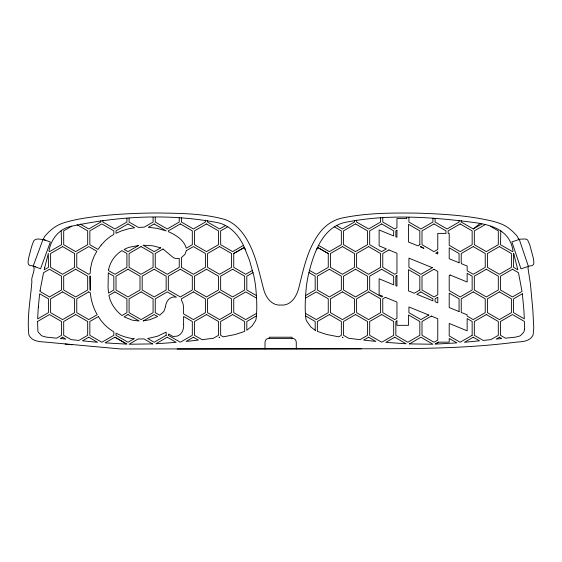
<?xml version="1.0" encoding="UTF-8"?>
<svg xmlns="http://www.w3.org/2000/svg" width="562" height="562" viewBox="0 0 562 562"><rect width="100%" height="100%" fill="white"/><g stroke="black" fill="none" stroke-linecap="round" stroke-linejoin="round"><path stroke-width="0.84" d="M500.798 230.68L500.489 244.702L512.481 251.628L513.05 251.298C510.289 230.455 492.122 224.814 473.745 222.475C432.255 217.051 389.424 213.932 348.068 221.85C322.539 225.236 313.294 254.003 308.236 275.598A121.799 121.799 0 0 0 306.388 286.332C305.349 297.193 304.569 308.299 305.946 319.16A9.842 9.842 0 0 0 306.55 320.846L310.8 326.965L315.514 330.47M316.561 249.781L317.649 247.385L328.264 253.518L328.264 267.357L316.273 274.284L309.493 270.371M490.268 226.191L498.311 230.863L498.311 244.702L486.32 251.628L474.328 244.702L474.328 230.863L484.95 224.73M461.247 220.704L461.247 222.046L473.239 228.973L479.927 223.613M143.324 320.909L154.164 314.558L157.62 316.554L149.808 319.722L143.155 320.916M61.202 230.68L61.511 244.702L49.519 251.628L48.95 251.298C50.713 239.047 59.797 228.242 71.732 226.191L63.689 230.863L63.689 244.702L75.68 251.628L87.672 244.702L87.672 230.863L77.05 224.73M409.487 343.902L420.917 337.214L432.909 344.239L409.354 343.895M438.508 342.167L435.086 344.148L456.864 342.869L449.207 338.443L449.207 342.167L438.508 342.167L435.775 343.747M225.636 225.467L219.566 228.973L207.575 222.046L207.575 220.494M227.814 226.725L220.655 230.863L220.655 244.702L232.647 251.628L243.388 245.425M252.507 270.371L245.727 274.284L233.736 267.357L233.736 253.518L244.351 247.385L249.493 260.318L253.764 275.598A121.799 121.799 0 0 1 255.612 286.332C256.679 297.2 257.396 308.299 256.054 319.16A9.842 9.842 0 0 1 255.45 320.846L252.127 325.953L246.816 330.273L246.816 321.485L256.518 315.879M114.922 337.214L105.136 342.869L126.914 344.148L114.922 337.214L126.162 343.705M253.062 272.563L246.816 276.174L246.816 290.02L256.441 295.577M256.63 313.301L245.727 319.595L233.736 312.676L233.736 298.829L245.727 291.903L256.56 298.162M305.559 295.577L315.184 290.02L315.184 276.174L308.938 272.563M305.44 298.162L316.273 291.903L328.264 298.829L328.264 312.676L316.273 319.595L305.37 313.301M473.239 228.973L481.803 224.027M233.736 253.518L244.379 247.456C239.257 235.436 229.408 224.308 215.927 222.341C168.544 213.398 118.673 216.194 71.732 226.191M43.169 239.286L45.002 235.97L48.782 231.965A56.804 56.804 0 0 1 52.638 228.699C59.431 223.065 68.473 221.456 76.832 219.496C102.888 214.572 129.485 213.258 155.962 212.977C178.842 213.307 202.201 213.202 224.421 219.356C231.86 221.758 237.979 227.048 242.651 233.181C254.881 249.451 258.45 269.908 263.606 289.093C265.587 297.2 271.629 305.925 281 305.033C291.439 305.988 297.165 295.5 299.103 286.753C303.67 268.243 307.723 248.79 319.349 233.181C325.089 225.341 333.547 219.51 343.206 217.803C367.365 212.865 392.199 212.85 416.758 213.117C442.097 213.925 467.64 215.309 492.396 221.14C498.389 222.749 504.536 224.631 509.362 228.699A56.804 56.804 0 0 1 513.218 231.965L516.998 235.97L518.719 239.229L525.456 238.969L527.599 239.932L529.72 244.681L533.401 258.422L533.9 262.728L533.401 264.695L532.066 265.629L528.568 266.191L527.957 267.905L530.416 283.88L532.811 309.522L533.767 327.808L533.113 334.861A5.859 5.859 0 0 1 532.544 335.978C529.018 341.794 521.627 341.626 515.684 342.188C458.929 349.62 401.605 348.566 344.506 348.826L120.584 348.96L46.316 342.188C40.373 341.626 32.982 341.794 29.456 335.978A5.859 5.859 0 0 1 28.887 334.861C26.836 317.101 30.636 299.005 31.901 281.26C30.285 277.221 38.975 264.765 29.934 265.629C26.709 264.266 28.536 259.82 28.845 257.27C30.411 251.614 31.423 245.678 34.043 240.395C36.853 237.698 41.883 239.609 45.234 240.15M152.513 343.902L143.998 338.9L137.999 338.998L129.091 344.239L152.646 343.895M177.192 349.023L361.492 348.77M265.018 348.932L265.018 342.279A3.906 3.906 0 0 1 269.247 338.387L292.043 338.387A3.906 3.906 0 0 1 296.272 342.279L296.272 348.932M65.122 344.063L72.161 344.78M33.432 266.191L35.406 266.866M317.621 247.456L328.264 253.518M336.364 225.467L342.434 228.973L354.425 222.046L354.425 220.494M334.186 226.725L341.345 230.863L341.345 244.702L329.353 251.628L318.612 245.425M305.482 315.879L315.184 321.485L315.184 330.273M80.197 224.027L88.761 228.973L100.753 222.046L100.753 220.704M518.635 239.159L518.452 238.45M244.379 247.456L245.439 249.781M459.07 220.437L459.07 222.046L447.078 228.973L435.086 222.046L435.086 218.337M432.909 218.211L432.909 222.046L420.917 228.973L408.925 222.046L408.925 217.325M406.748 217.304L406.748 218.541L396.948 218.541L396.948 227.708L394.756 228.973L382.764 222.046L382.764 217.656M380.586 217.754L380.586 222.046L368.595 228.973L356.603 222.046L356.603 220.114M292.043 338.387L292.043 337.214L269.247 337.214L269.247 338.387M205.397 220.114L205.397 222.046L193.405 228.973L181.414 222.046L181.414 217.754M179.236 217.656L179.236 222.046L167.244 228.973L155.252 222.046L155.252 217.304M153.075 217.325L153.075 222.046L144.237 227.146L138.393 227.42L129.091 222.046L129.091 218.211M126.914 218.337L126.914 222.046L114.922 228.973L102.93 222.046L102.93 220.437M37.598 321.443L37.872 331.208A5.016 5.016 0 0 0 38.349 332.268L41.145 335.282A6.526 6.526 0 0 0 42.354 336.048L46.295 337.116L56.551 338.191L61.511 335.331L61.511 321.485L49.519 314.558L37.598 321.443M183.605 324.4C184.203 329.929 180.971 336.701 174.634 336.357C172.211 337.804 167.75 331.51 168.333 335.331L179.931 342.026L180.866 341.935L192.316 335.331L192.316 321.485L183.605 316.455L183.605 324.4M38.328 307.105L38.125 310.147A396.14 396.14 0 0 0 37.696 318.865L48.43 312.676L48.43 298.829L39.649 293.757L38.328 307.105M524.472 329.192L524.128 331.208A5.016 5.016 0 0 1 523.651 332.268L520.855 335.282A6.526 6.526 0 0 1 519.646 336.048L515.705 337.116L505.449 338.191L500.489 335.331L500.489 321.485L512.481 314.558L524.402 321.443L524.472 329.192M90.482 268.636L90.152 273.483L88.761 274.284L76.769 267.357L76.769 253.518L88.761 246.592L96.847 251.263L94.135 256.216L91.852 262.299L90.482 268.636M108.304 272.984L108.059 287.287L108.494 293.097L113.833 290.02L113.833 276.174L108.304 272.984M108.649 269.353L108.529 270.596L114.922 274.284L126.914 267.357L126.914 253.518L121.919 250.631C115.196 254.783 110.3 261.611 108.649 269.353M186.303 250.694L184.884 254.467L181.414 257.565L181.414 267.357L193.405 274.284L205.397 267.357L205.397 253.518L193.405 246.592L186.303 250.694M40.113 290.421L39.972 291.425L49.519 296.94L61.511 290.02L61.511 276.174L49.519 269.247L43.513 272.718L40.113 290.421M165.572 306.634L163.956 311.236L159.713 315.247L155.252 312.676L155.252 298.829L167.244 291.903L176.433 297.214C170.49 295.682 165.846 301.056 165.572 306.634M44.714 267.568L44.187 269.809L48.43 267.357L48.332 253.462L44.714 267.568M43.035 239.342L33.207 266.058L40.541 268.755L50.369 242.039L43.035 239.342M101.167 245.081L98.027 249.423L89.85 244.702L89.85 230.863L101.841 223.936L113.833 230.863L113.833 234.438L110.011 236.75L105.396 240.529L101.167 245.081M513.668 253.462L513.57 267.357L517.813 269.809L513.668 253.462M62.6 246.592L50.608 253.518L50.608 267.357L62.6 274.284L74.591 267.357L74.591 253.518L62.6 246.592M128.003 223.936L116.011 230.863L116.011 233.286L121.624 230.842L128.635 228.776L134.648 227.779L128.003 223.936M75.68 269.247L63.689 276.174L63.689 290.02L75.68 296.94L87.672 290.02L87.672 276.174L75.68 269.247M154.164 223.936L148.291 227.329L156.981 228.32L166.155 230.891L154.164 223.936M138.589 245.517L128.003 251.628L124.153 249.409L128.803 247.336L138.589 245.517M90.032 276.068L90.194 290.217L90.032 276.068M62.6 291.903L50.608 298.829L50.608 312.676L62.6 319.595L74.591 312.676L74.591 298.829L62.6 291.903M141.083 246.592L129.091 253.518L129.091 267.357L141.083 274.284L153.075 267.357L153.075 253.518L141.083 246.592M180.325 223.936L168.333 230.863L168.333 231.67C175.716 234.895 184.02 239.946 186.261 248.2L192.316 244.702L192.316 230.863L180.325 223.936M160.676 247.863L154.164 251.628L143.043 245.208L153.019 245.84L160.676 247.863M88.761 291.903L76.769 298.829L76.769 312.676L88.761 319.595L97.212 314.72C93.397 308.032 90.988 300.494 90.349 292.823L88.761 291.903M128.003 269.247L116.011 276.174L116.011 290.02L128.003 296.94L139.994 290.02L139.994 276.174L128.003 269.247M163.029 249.022L155.252 253.518L155.252 267.357L167.244 274.284L179.236 267.357L179.236 258.408L175.442 258.408A6.99 6.99 0 0 1 172.885 257.241L163.029 249.022M206.486 223.936L194.494 230.863L194.494 244.702L206.486 251.628L218.477 244.702L218.477 230.863L206.486 223.936M75.68 314.558L63.689 321.485L63.689 335.331L71.114 339.617L78.835 340.432L87.672 335.331L87.672 321.485L75.68 314.558M114.922 291.903L108.937 295.359C110.461 303.431 115.512 310.575 121.961 315.528L126.914 312.676L126.914 298.829L114.922 291.903M154.164 269.247L142.172 276.174L142.172 290.02L154.164 296.94L166.155 290.02L166.155 276.174L154.164 269.247M62.6 337.214L60.317 338.535L65.824 339.076L62.6 337.214M98.364 316.568L89.85 321.485L89.85 335.331L101.841 342.251L113.833 335.331L113.833 331.882C107.56 328.11 102.101 322.883 98.364 316.568M141.083 291.903L129.091 298.829L129.091 312.676L141.083 319.595L153.075 312.676L153.075 298.829L141.083 291.903M180.325 269.247L168.333 276.174L168.333 290.02L180.325 296.94L192.316 290.02L192.316 276.174L180.325 269.247M219.566 246.592L207.575 253.518L207.575 267.357L219.566 274.284L231.558 267.357L231.558 253.518L219.566 246.592M88.761 337.214L82.502 340.832L97.556 342.293L88.761 337.214M128.003 314.558L124.069 316.835L132.309 320.178L139.165 321.007L128.003 314.558M206.486 269.247L194.494 276.174L194.494 290.02L206.486 296.94L218.477 290.02L218.477 276.174L206.486 269.247M193.405 291.903L181.414 298.829L181.414 300.284C184.238 304.211 183.451 309.402 183.605 313.94L193.405 319.595L205.397 312.676L205.397 298.829L193.405 291.903M232.647 269.247L220.655 276.174L220.655 290.02L232.647 296.94L244.639 290.02L244.639 276.174L232.647 269.247M134.072 338.745L128.003 342.251L116.011 335.331L116.011 333.111C121.596 336.125 127.757 338.106 134.072 338.745M219.566 291.903L207.575 298.829L207.575 312.676L219.566 319.595L231.558 312.676L231.558 298.829L219.566 291.903M355.514 223.936L343.522 230.863L343.522 244.702L355.514 251.628L367.506 244.702L367.506 230.863L355.514 223.936M166.155 335.331L154.164 342.251L147.694 338.514L157.36 336.266L166.155 332.114L166.155 335.331M167.244 337.214L155.899 343.768L176.166 342.37L167.244 337.214M206.486 314.558L194.494 321.485L194.494 335.331L202.011 339.673L213.384 338.268L218.477 335.331L218.477 321.485L206.486 314.558M342.434 246.592L330.442 253.518L330.442 267.357L342.434 274.284L354.425 267.357L354.425 253.518L342.434 246.592M381.675 223.936L369.684 230.863L369.684 244.702L381.675 251.628L386.41 248.896L379.118 245.875L379.118 229.984L393.667 235.935L393.667 230.863L381.675 223.936M193.405 337.214L186.12 341.422L198.386 340.094L193.405 337.214M232.647 314.558L220.655 321.485L220.655 335.331L223.276 336.842L235.338 334.488L244.639 331.39L244.639 321.485L232.647 314.558M329.353 269.247L317.361 276.174L317.361 290.02L329.353 296.94L341.345 290.02L341.345 276.174L329.353 269.247M368.595 246.592L356.603 253.518L356.603 267.357L368.595 274.284L380.586 267.357L380.586 253.518L368.595 246.592M396.948 230.223L395.845 230.863L395.845 236.82L396.948 237.269L396.948 230.223M219.566 337.214L219.117 337.474L219.566 337.214M355.514 269.247L343.522 276.174L343.522 290.02L355.514 296.94L367.506 290.02L367.506 276.174L355.514 269.247M388.946 249.95L382.764 253.518L382.764 267.357L394.756 274.284L396.948 273.02L396.948 253.258L388.946 249.95M433.997 223.936L422.006 230.863L422.006 244.702L433.997 251.628L437.77 249.451L437.77 233.392L445.989 233.392L445.989 230.863L433.997 223.936M419.828 244.702L417.861 245.84L408.504 241.997L408.504 224.322L419.828 230.863L419.828 244.702M342.434 291.903L330.442 298.829L330.442 312.676L342.434 319.595L354.425 312.676L354.425 298.829L342.434 291.903M381.675 269.247L369.684 276.174L369.684 290.02L381.675 296.94L382.806 296.286L379.118 294.776L379.118 278.794L393.667 284.815L393.667 276.174L381.675 269.247M420.917 246.592L420.411 246.887L423.931 248.334L420.917 246.592M460.159 223.936L448.167 230.863L448.167 233.392L449.207 233.392L449.207 245.306L460.159 251.628L472.15 244.702L472.15 230.863L460.159 223.936M329.353 314.558L317.361 321.485L317.361 331.39L326.663 334.488L338.724 336.842L341.345 335.331L341.345 321.485L329.353 314.558M368.595 291.903L356.603 298.829L356.603 312.676L368.595 319.595L380.586 312.676L380.586 298.829L368.595 291.903M396.948 275.535L395.845 276.174L395.845 285.714L396.948 286.17L396.948 275.535M437.77 251.966L435.698 253.16L437.77 254.01L437.77 251.966M432.34 267.688L420.917 274.284L408.925 267.357L408.925 258.155L432.34 267.688M355.514 314.558L343.522 321.485L343.522 335.331L348.616 338.268L359.989 339.673L367.506 335.331L367.506 321.485L355.514 314.558M385.363 297.326L382.764 298.829L382.764 312.676L394.756 319.595L396.948 318.331L396.948 302.061L385.363 297.326M433.997 269.247L422.006 276.174L422.006 290.02L433.997 296.94L437.77 294.762L437.77 271.425L433.997 269.247M473.239 246.592L461.247 253.518L461.247 263.627L467.155 266.023L467.155 270.772L473.239 274.284L485.231 267.357L485.231 253.518L473.239 246.592M419.828 290.02L414.25 293.238L408.504 290.898L408.504 269.634L419.828 276.174L419.828 290.02M342.434 337.214L342.883 337.474L342.434 337.214M381.675 314.558L369.684 321.485L369.684 335.331L381.134 341.935L382.069 342.026L393.667 335.331L393.667 321.485L381.675 314.558M420.917 291.903L416.807 294.277L432.909 300.839L432.909 298.829L420.917 291.903M450.162 275.022L449.207 275.577L449.207 290.617L460.159 296.94L472.15 290.02L472.15 276.174L467.155 273.287L467.155 282.012L450.162 275.022M499.4 246.592L487.409 253.518L487.409 267.357L499.4 274.284L511.392 267.357L511.392 253.518L499.4 246.592M368.595 337.214L363.614 340.094L375.88 341.422L368.595 337.214M396.948 320.853L395.845 321.485L395.845 335.331L407.836 342.251L419.828 335.331L419.828 321.485L408.504 314.945L408.504 325.328L396.948 325.328L396.948 320.853M437.77 297.277L435.086 298.829L435.086 301.724L437.77 302.82L437.77 297.277M486.32 269.247L474.328 276.174L474.328 290.02L486.32 296.94L498.311 290.02L498.311 276.174L486.32 269.247M428.792 315.05L420.917 319.595L408.925 312.676L408.925 306.964L428.792 315.05M394.756 337.214L385.834 342.37L406.101 343.768L394.756 337.214M431.349 316.09L422.006 321.485L422.006 335.331L433.997 342.251L437.77 340.073L437.77 318.71L431.349 316.09M473.239 291.903L461.247 298.829L461.247 312.437L467.155 314.832L467.155 316.083L473.239 319.595L485.231 312.676L485.231 298.829L473.239 291.903M512.481 269.247L500.489 276.174L500.489 290.02L512.481 296.94L522.028 291.425L518.487 272.718L512.481 269.247M499.4 291.903L487.409 298.829L487.409 312.676L499.4 319.595L511.392 312.676L511.392 298.829L499.4 291.903M486.32 314.558L474.328 321.485L474.328 335.331L483.165 340.432L490.886 339.617L498.311 335.331L498.311 321.485L486.32 314.558M522.351 293.757L513.57 298.829L513.57 312.676L524.304 318.865A396.14 396.14 0 0 0 523.875 310.147L522.351 293.757M472.15 335.331L460.159 342.251L449.207 335.928L449.207 323.438L467.155 330.814L467.155 318.598L472.15 321.485L472.15 335.331M473.239 337.214L464.444 342.293L479.498 340.832L473.239 337.214M499.4 337.214L496.176 339.076L501.683 338.535L499.4 337.214M519.295 239.426L511.891 241.92L520.974 268.854L528.378 266.36L519.295 239.426M459.07 262.742L449.207 258.738L449.207 247.821L459.07 253.518L459.07 262.742M459.07 311.552L449.207 307.547L449.207 293.132L459.07 298.829L459.07 311.552"/></g></svg>
